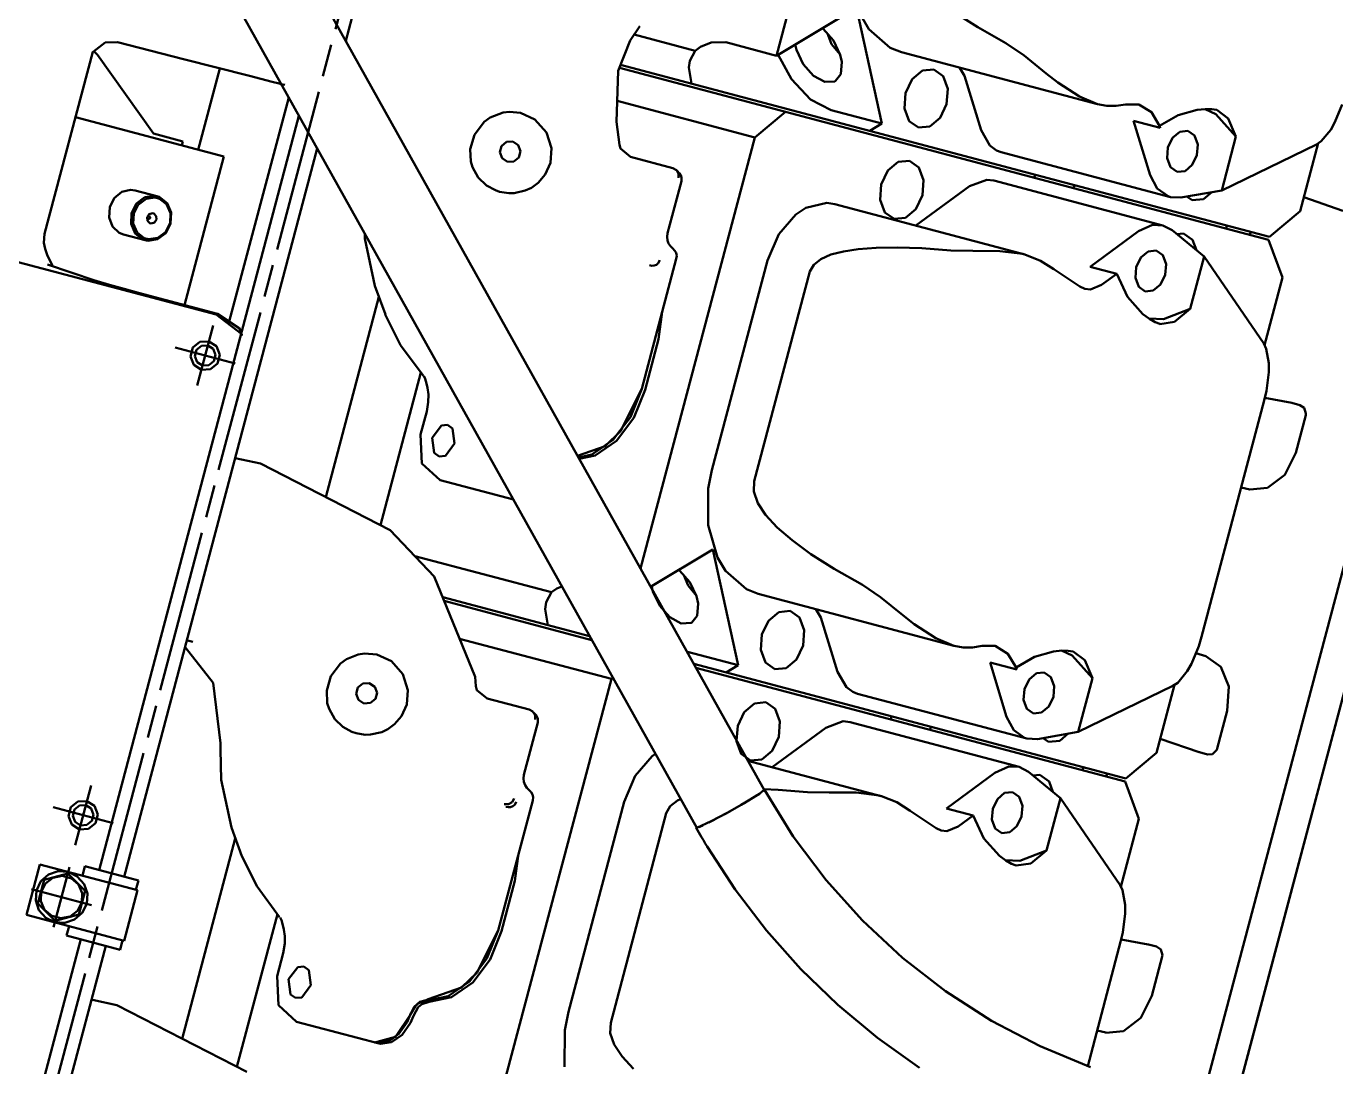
# Model space of a CAD drawing. Header units: centimetres. Extents: x 139057 to 200038, y 34824 to 80516.
# Drawn here: x 170325.13 to 170365.34, y 61368.5 to 61400.44 of the extents above; entities that cross this region are included whole.
import ezdxf

# ---------------------------------------------------------------- set-up
doc = ezdxf.new("R2010")
doc.units = ezdxf.units.CM
doc.header["$LTSCALE"] = 100
doc.layers.get('0').update_dxf_attribs({"lineweight": 0})
doc.layers.add('440_ALTRI_ELEMENTI_001-AM_0', color=31, linetype='Continuous', lineweight=50)

# ---------------------------------------------------------------- blocks, each defined once
blk = doc.blocks.new('A$C12667F03')
for p, q in [((-178.561, -892.661), (-291.341, -1317.962)), ((-214.226, -1023.257), (-262.861, -1206.663)), ((-256.685, -1051.701), (-261.467, -1069.733)), ((-222.302, -1053.71), (-254.147, -1173.799)), ((-221.335, -1053.966), (-261.682, -1206.119)), ((-244.498, -1056.071), (-248.241, -1070.188)), ((-260.503, -1064.536), (-261.784, -1069.369)), ((-262.708, -1067.513), (-248.625, -1092.723)), ((-264.781, -1068.676), (-250.692, -1093.896)), ((-245.791, -1068.72), (-248.241, -1070.188)), ((-245.791, -1068.72), (-245.013, -1072.274)), ((-245.406, -1069.373), (-245.649, -1068.968)), ((-242.067, -1069.313), (-242.78, -1068.861)), ((-252.737, -1069.725), (-252.444, -1069.282)), ((-252.615, -1069.54), (-250.746, -1070.036)), ((-252.444, -1069.282), (-252.444, -1069.282)), ((-246.839, -1069.348), (-246.81, -1069.364)), ((-246.81, -1069.364), (-246.495, -1069.719)), ((-246.551, -1069.83), (-246.68, -1069.511)), ((-244.758, -1069.944), (-245.406, -1069.373)), ((-241.199, -1069.803), (-242.067, -1069.313)), ((-269.227, -1070.066), (-268.857, -1069.78)), ((-268.857, -1069.78), (-268.48, -1069.769)), ((-268.48, -1069.769), (-268.48, -1069.769)), ((-268.48, -1069.769), (-266.454, -1070.293)), ((-261.912, -1069.852), (-262.169, -1070.819)), ((-253.107, -1070.657), (-252.737, -1069.725)), ((-250.577, -1069.92), (-250.746, -1070.036)), ((-250.577, -1069.92), (-250.25, -1069.779)), ((-250.25, -1069.779), (-249.799, -1069.775)), ((-249.799, -1069.775), (-248.241, -1070.188)), ((-247.63, -1070.009), (-247.666, -1069.843)), ((-246.295, -1070.143), (-246.551, -1069.83)), ((-246.495, -1069.719), (-246.287, -1070.158)), ((-244.402, -1070.083), (-244.758, -1069.944)), ((-240.641, -1070.183), (-241.199, -1069.803)), ((-269.238, -1070.074), (-270.718, -1075.654)), ((-269.244, -1070.098), (-269.227, -1070.066)), ((-269.204, -1070.049), (-269.09, -1070.158)), ((-269.09, -1070.158), (-267.367, -1072.581)), ((-266.454, -1070.293), (-264.427, -1070.809)), ((-250.933, -1070.549), (-250.91, -1070.343)), ((-250.91, -1070.343), (-250.746, -1070.036)), ((-247.785, -1070.908), (-248.188, -1070.159)), ((-247.422, -1070.448), (-247.63, -1070.009)), ((-246.287, -1070.158), (-246.239, -1070.378)), ((-244.402, -1070.083), (-238.388, -1071.678)), ((-239.961, -1070.736), (-240.641, -1070.183)), ((-265.339, -1070.578), (-266.002, -1073.077)), ((-253.152, -1072.216), (-253.107, -1070.657)), ((-253.068, -1070.558), (-233.135, -1075.844)), ((-253.031, -1070.465), (-233.109, -1075.747)), ((-250.858, -1071.041), (-250.933, -1070.549)), ((-247.108, -1070.804), (-247.422, -1070.448)), ((-246.269, -1070.754), (-246.432, -1070.963)), ((-246.239, -1070.378), (-246.269, -1070.754)), ((-244.081, -1070.911), (-243.763, -1070.645)), ((-243.763, -1070.645), (-243.415, -1070.609)), ((-243.415, -1070.609), (-243.131, -1070.813)), ((-242.625, -1070.555), (-242.474, -1070.808)), ((-239.604, -1071.013), (-239.961, -1070.736)), ((-264.427, -1070.809), (-264.081, -1070.897)), ((-264.081, -1070.897), (-263.724, -1070.989)), ((-263.724, -1070.989), (-263.51, -1071.044)), ((-263.51, -1071.044), (-263.448, -1071.06)), ((-263.342, -1071.087), (-263.448, -1071.06)), ((-247.201, -1071.528), (-247.785, -1070.908)), ((-246.76, -1070.995), (-247.108, -1070.804)), ((-246.457, -1070.977), (-246.76, -1070.995)), ((-246.432, -1070.963), (-246.457, -1070.977)), ((-244.284, -1071.336), (-244.081, -1070.911)), ((-243.131, -1070.813), (-242.986, -1071.201)), ((-242.474, -1070.808), (-241.964, -1072.476)), ((-238.946, -1071.445), (-239.604, -1071.013)), ((-263.22, -1071.468), (-265.045, -1078.349)), ((-262.297, -1071.302), (-263.579, -1076.135)), ((-246.57, -1071.861), (-247.201, -1071.528)), ((-244.318, -1071.805), (-244.284, -1071.336)), ((-242.986, -1071.201), (-243.02, -1071.671)), ((-238.388, -1071.678), (-238.946, -1071.445)), ((-256.637, -1071.933), (-257.04, -1072.09)), ((-256.44, -1071.91), (-256.637, -1071.933)), ((-256.104, -1071.943), (-256.44, -1071.91)), ((-255.661, -1072.147), (-256.104, -1071.943)), ((-253.133, -1071.575), (-248.906, -1072.696)), ((-247.967, -1071.911), (-248.906, -1072.696)), ((-246.57, -1071.861), (-245.013, -1072.274)), ((-244.174, -1072.194), (-244.318, -1071.805)), ((-243.02, -1071.671), (-243.223, -1072.095)), ((-238.388, -1071.678), (-238.385, -1071.679)), ((-238.105, -1071.727), (-238.385, -1071.679)), ((-237.817, -1071.729), (-238.105, -1071.727)), ((-237.524, -1071.682), (-237.817, -1071.729)), ((-237.12, -1071.683), (-237.524, -1071.682)), ((-237.12, -1071.683), (-236.728, -1071.922)), ((-236.728, -1071.922), (-236.48, -1072.342)), ((-235.913, -1072.014), (-235.33, -1071.849)), ((-235.33, -1071.849), (-235.079, -1071.826)), ((-235.081, -1071.826), (-234.76, -1071.98)), ((-235.079, -1071.826), (-234.879, -1071.828)), ((-234.879, -1071.828), (-234.732, -1071.851)), ((-234.732, -1071.851), (-234.729, -1071.852)), ((-234.729, -1071.852), (-234.373, -1072.12)), ((-230.873, -1071.691), (-231.097, -1072.228)), ((-269.769, -1072.078), (-265.212, -1073.287)), ((-262.905, -1072.034), (-269.044, -1095.186)), ((-257.217, -1072.221), (-257.52, -1072.613)), ((-257.04, -1072.09), (-257.217, -1072.221)), ((-255.309, -1072.542), (-255.661, -1072.147)), ((-253.152, -1072.216), (-253.152, -1072.217)), ((-253.152, -1072.217), (-253.067, -1072.921)), ((-245.013, -1072.274), (-245.38, -1072.493)), ((-243.889, -1072.397), (-244.174, -1072.194)), ((-243.541, -1072.361), (-243.889, -1072.397)), ((-243.223, -1072.095), (-243.541, -1072.361)), ((-237.28, -1072.186), (-236.46, -1072.403)), ((-237.28, -1072.186), (-236.769, -1073.853)), ((-236.48, -1072.342), (-235.913, -1072.014)), ((-236.479, -1072.34), (-236.46, -1072.403)), ((-234.76, -1071.98), (-234.138, -1072.672)), ((-234.373, -1072.12), (-234.138, -1072.672)), ((-231.097, -1072.228), (-231.229, -1072.461)), ((-267.367, -1072.581), (-266.472, -1072.818)), ((-257.52, -1072.613), (-257.647, -1073.054)), ((-255.152, -1073.028), (-255.309, -1072.542)), ((-248.906, -1072.696), (-252.417, -1085.935)), ((-241.69, -1072.949), (-241.964, -1072.476)), ((-236.224, -1073.008), (-236.081, -1072.709)), ((-236.081, -1072.709), (-235.857, -1072.522)), ((-235.857, -1072.522), (-235.613, -1072.497)), ((-235.613, -1072.497), (-235.413, -1072.64)), ((-235.413, -1072.64), (-235.311, -1072.913)), ((-234.138, -1072.672), (-234.576, -1074.323)), ((-231.229, -1072.461), (-231.518, -1072.811)), ((-262.343, -1073.038), (-268.271, -1095.391)), ((-266.472, -1072.818), (-266.506, -1072.943)), ((-257.647, -1073.054), (-257.626, -1073.438)), ((-256.689, -1072.961), (-256.74, -1073.153)), ((-256.74, -1073.153), (-256.669, -1073.337)), ((-256.536, -1072.836), (-256.689, -1072.961)), ((-256.338, -1072.826), (-256.536, -1072.836)), ((-256.172, -1072.933), (-256.338, -1072.826)), ((-256.101, -1073.117), (-256.172, -1072.933)), ((-256.151, -1073.309), (-256.101, -1073.117)), ((-255.186, -1073.476), (-255.152, -1073.028)), ((-253.067, -1072.921), (-253.067, -1072.922)), ((-253.031, -1073.041), (-253.067, -1072.922)), ((-252.722, -1073.293), (-253.031, -1073.041)), ((-241.491, -1073.094), (-241.69, -1072.949)), ((-241.345, -1073.15), (-241.491, -1073.094)), ((-241.346, -1073.149), (-236.151, -1074.527)), ((-236.247, -1073.337), (-236.224, -1073.008)), ((-235.311, -1072.913), (-235.335, -1073.243)), ((-231.664, -1072.91), (-234.576, -1074.323)), ((-231.617, -1072.878), (-232.17, -1074.962)), ((-231.518, -1072.811), (-231.664, -1072.91)), ((-265.212, -1073.287), (-266.42, -1077.843)), ((-257.626, -1073.438), (-257.574, -1073.613)), ((-256.669, -1073.337), (-256.502, -1073.444)), ((-256.502, -1073.444), (-256.305, -1073.433)), ((-256.305, -1073.433), (-256.151, -1073.309)), ((-255.344, -1073.836), (-255.186, -1073.476)), ((-252.722, -1073.293), (-251.426, -1073.636)), ((-244.824, -1073.714), (-244.506, -1073.448)), ((-244.506, -1073.448), (-244.158, -1073.412)), ((-244.158, -1073.412), (-243.874, -1073.616)), ((-236.146, -1073.611), (-236.247, -1073.337)), ((-235.478, -1073.541), (-235.701, -1073.728)), ((-235.335, -1073.243), (-235.478, -1073.541)), ((-257.574, -1073.613), (-257.399, -1073.926)), ((-257.399, -1073.926), (-257.146, -1074.169)), ((-255.557, -1074.087), (-255.344, -1073.836)), ((-251.426, -1073.636), (-251.316, -1073.699)), ((-251.316, -1073.699), (-251.303, -1073.713)), ((-251.303, -1073.713), (-251.219, -1073.807)), ((-251.303, -1073.713), (-251.249, -1073.811)), ((-251.27, -1073.772), (-251.219, -1073.807)), ((-251.249, -1073.811), (-251.248, -1073.942)), ((-251.219, -1073.807), (-251.165, -1073.907)), ((-251.165, -1073.907), (-251.165, -1074.036)), ((-245.028, -1074.139), (-244.824, -1073.714)), ((-243.874, -1073.616), (-243.729, -1074.004)), ((-240.303, -1073.84), (-240.329, -1073.936)), ((-236.553, -1074.263), (-236.769, -1073.853)), ((-235.946, -1073.754), (-236.146, -1073.611)), ((-235.701, -1073.728), (-235.946, -1073.754)), ((-268.348, -1074.371), (-268.578, -1074.563)), ((-268.073, -1074.305), (-268.348, -1074.371)), ((-267.935, -1074.323), (-268.073, -1074.305)), ((-267.935, -1074.323), (-267.265, -1074.501)), ((-257.146, -1074.169), (-256.874, -1074.319)), ((-256.874, -1074.319), (-256.746, -1074.362)), ((-256.466, -1074.406), (-256.746, -1074.362)), ((-256.302, -1074.404), (-255.957, -1074.328)), ((-255.957, -1074.328), (-255.77, -1074.241)), ((-255.77, -1074.241), (-255.557, -1074.087)), ((-251.165, -1074.036), (-251.59, -1075.638)), ((-245.062, -1074.608), (-245.028, -1074.139)), ((-242.323, -1074.195), (-243.965, -1075.403)), ((-243.729, -1074.004), (-243.763, -1074.474)), ((-242.323, -1074.195), (-241.784, -1073.995)), ((-241.784, -1073.995), (-241.576, -1074.019)), ((-241.576, -1074.019), (-236.382, -1075.397)), ((-239.097, -1074.16), (-239.122, -1074.256)), ((-236.223, -1074.504), (-236.553, -1074.263)), ((-234.576, -1074.323), (-235.826, -1074.539)), ((-234.877, -1074.375), (-235.134, -1074.591)), ((-268.578, -1074.563), (-268.715, -1074.841)), ((-267.893, -1074.722), (-268.045, -1075.018)), ((-267.839, -1074.761), (-267.98, -1075.036)), ((-267.638, -1074.53), (-267.893, -1074.722)), ((-267.602, -1074.582), (-267.839, -1074.761)), ((-267.339, -1074.486), (-267.638, -1074.53)), ((-267.324, -1074.542), (-267.602, -1074.582)), ((-267.265, -1074.501), (-267.339, -1074.486)), ((-267.19, -1074.577), (-267.324, -1074.542)), ((-267.195, -1074.525), (-267.265, -1074.501)), ((-266.956, -1074.711), (-267.195, -1074.525)), ((-266.969, -1074.75), (-267.19, -1074.577)), ((-266.852, -1075.022), (-266.969, -1074.75)), ((-266.83, -1075.004), (-266.956, -1074.711)), ((-256.466, -1074.406), (-256.302, -1074.404)), ((-247.343, -1074.861), (-246.701, -1074.708)), ((-246.701, -1074.708), (-246.45, -1074.744)), ((-246.45, -1074.744), (-240.617, -1076.291)), ((-244.917, -1074.997), (-245.062, -1074.608)), ((-243.763, -1074.474), (-243.966, -1074.899)), ((-236.151, -1074.527), (-236.223, -1074.504)), ((-235.826, -1074.539), (-236.151, -1074.527)), ((-235.647, -1074.508), (-235.482, -1074.627)), ((-235.134, -1074.591), (-235.482, -1074.627)), ((-232.055, -1074.529), (-230.858, -1074.946)), ((-277.005, -1075.074), (-265.453, -1078.137)), ((-268.715, -1074.841), (-268.733, -1075.15)), ((-268.733, -1075.15), (-268.629, -1075.43)), ((-268.06, -1075.351), (-268.045, -1075.018)), ((-267.993, -1075.344), (-267.98, -1075.036)), ((-267.503, -1075.054), (-267.562, -1075.146)), ((-267.556, -1075.256), (-267.562, -1075.146)), ((-267.553, -1075.17), (-267.552, -1075.149)), ((-267.533, -1075.202), (-267.553, -1075.17)), ((-267.543, -1075.13), (-267.552, -1075.149)), ((-267.509, -1075.113), (-267.543, -1075.13)), ((-267.491, -1075.118), (-267.509, -1075.113)), ((-267.406, -1075.022), (-267.503, -1075.054)), ((-267.47, -1075.149), (-267.491, -1075.118)), ((-267.472, -1075.17), (-267.481, -1075.189)), ((-267.472, -1075.17), (-267.47, -1075.149)), ((-267.357, -1075.035), (-267.406, -1075.022)), ((-267.289, -1075.111), (-267.357, -1075.035)), ((-267.283, -1075.22), (-267.289, -1075.111)), ((-266.865, -1075.331), (-266.852, -1075.022)), ((-266.83, -1075.004), (-266.845, -1075.336)), ((-248.177, -1075.671), (-247.65, -1075.062)), ((-247.65, -1075.062), (-247.343, -1074.861)), ((-244.633, -1075.2), (-244.917, -1074.997)), ((-244.285, -1075.164), (-244.633, -1075.2)), ((-243.966, -1074.899), (-244.285, -1075.164)), ((-232.17, -1074.962), (-233.109, -1075.747)), ((-268.629, -1075.43), (-268.423, -1075.624)), ((-267.934, -1075.644), (-268.06, -1075.351)), ((-267.876, -1075.617), (-267.993, -1075.344)), ((-267.488, -1075.332), (-267.556, -1075.256)), ((-267.515, -1075.207), (-267.533, -1075.202)), ((-267.481, -1075.189), (-267.515, -1075.207)), ((-267.439, -1075.344), (-267.488, -1075.332)), ((-267.343, -1075.313), (-267.439, -1075.344)), ((-267.283, -1075.22), (-267.343, -1075.313)), ((-266.865, -1075.331), (-267.006, -1075.606)), ((-266.845, -1075.336), (-266.997, -1075.633)), ((-237.129, -1075.573), (-238.615, -1076.667)), ((-237.129, -1075.573), (-236.699, -1075.383)), ((-236.699, -1075.383), (-236.382, -1075.397)), ((-236.382, -1075.397), (-236.094, -1075.547)), ((-236.094, -1075.547), (-235.114, -1076.355)), ((-234.413, -1075.402), (-234.439, -1075.498)), ((-270.74, -1075.936), (-270.718, -1075.654)), ((-270.702, -1076.113), (-270.74, -1075.936)), ((-268.423, -1075.624), (-268.294, -1075.676)), ((-268.294, -1075.676), (-267.624, -1075.854)), ((-267.695, -1075.83), (-267.934, -1075.644)), ((-267.655, -1075.789), (-267.876, -1075.617)), ((-267.624, -1075.854), (-267.695, -1075.83)), ((-267.521, -1075.825), (-267.655, -1075.789)), ((-267.551, -1075.868), (-267.624, -1075.854)), ((-267.252, -1075.825), (-267.551, -1075.868)), ((-267.243, -1075.784), (-267.521, -1075.825)), ((-266.997, -1075.633), (-267.252, -1075.825)), ((-267.006, -1075.606), (-267.243, -1075.784)), ((-260.885, -1075.648), (-260.882, -1075.797)), ((-260.882, -1075.797), (-260.574, -1077.252)), ((-251.604, -1075.75), (-251.59, -1075.638)), ((-251.591, -1075.857), (-251.604, -1075.75)), ((-251.555, -1075.953), (-251.591, -1075.857)), ((-251.503, -1076.034), (-251.555, -1075.953)), ((-248.518, -1076.472), (-248.177, -1075.671)), ((-235.751, -1075.642), (-235.954, -1075.662)), ((-235.751, -1075.642), (-235.467, -1075.845)), ((-235.467, -1075.845), (-235.35, -1076.16)), ((-233.684, -1075.595), (-233.71, -1075.692)), ((-233.135, -1075.844), (-232.708, -1076.992)), ((-270.634, -1076.299), (-270.702, -1076.113)), ((-270.702, -1076.113), (-270.702, -1076.113)), ((-270.484, -1076.623), (-270.634, -1076.299)), ((-251.442, -1076.095), (-251.503, -1076.034)), ((-251.364, -1076.175), (-251.442, -1076.095)), ((-251.364, -1076.175), (-251.325, -1076.242)), ((-251.325, -1076.242), (-251.309, -1076.327)), ((-251.309, -1076.327), (-251.321, -1076.422)), ((-246.878, -1076.43), (-246.572, -1076.295)), ((-246.572, -1076.295), (-246.191, -1076.195)), ((-246.191, -1076.195), (-245.732, -1076.124)), ((-245.732, -1076.124), (-245.186, -1076.082)), ((-245.186, -1076.082), (-244.542, -1076.072)), ((-244.542, -1076.072), (-243.783, -1076.097)), ((-243.783, -1076.097), (-242.887, -1076.166)), ((-242.887, -1076.166), (-242.218, -1076.183)), ((-242.218, -1076.183), (-241.388, -1076.185)), ((-241.388, -1076.185), (-240.682, -1076.275)), ((-240.682, -1076.275), (-240.615, -1076.292)), ((-240.615, -1076.292), (-240.143, -1076.482)), ((-237.198, -1076.681), (-237.055, -1076.382)), ((-237.055, -1076.382), (-236.831, -1076.195)), ((-236.831, -1076.195), (-236.587, -1076.17)), ((-236.587, -1076.17), (-236.387, -1076.313)), ((-236.387, -1076.313), (-236.285, -1076.586)), ((-235.114, -1076.355), (-235.541, -1077.963)), ((-235.114, -1076.355), (-233.286, -1079.024)), ((-270.625, -1076.599), (-269.171, -1077.09)), ((-270.465, -1076.653), (-270.484, -1076.623)), ((-263.707, -1076.618), (-263.963, -1077.585)), ((-251.321, -1076.422), (-252.38, -1080.414)), ((-252.069, -1076.636), (-252.147, -1076.621)), ((-251.998, -1076.63), (-252.069, -1076.636)), ((-251.933, -1076.606), (-251.998, -1076.63)), ((-251.874, -1076.558), (-251.933, -1076.606)), ((-251.827, -1076.468), (-251.874, -1076.558)), ((-248.518, -1076.472), (-250.225, -1082.91)), ((-247.219, -1076.816), (-247.102, -1076.605)), ((-247.102, -1076.605), (-246.878, -1076.43)), ((-240.143, -1076.482), (-239.727, -1076.742)), ((-239.727, -1076.742), (-238.932, -1077.278)), ((-238.615, -1076.667), (-237.795, -1076.885)), ((-237.221, -1077.01), (-237.198, -1076.681)), ((-236.285, -1076.586), (-236.309, -1076.916)), ((-268.727, -1077.219), (-269.206, -1077.082)), ((-247.219, -1076.816), (-248.926, -1083.254)), ((-237.795, -1076.885), (-238.261, -1077.227)), ((-237.465, -1077.591), (-237.795, -1076.885)), ((-237.12, -1077.284), (-237.221, -1077.01)), ((-236.309, -1076.916), (-236.452, -1077.215)), ((-232.708, -1076.992), (-233.26, -1079.075)), ((-268.271, -1077.348), (-268.727, -1077.219)), ((-267.836, -1077.466), (-268.271, -1077.348)), ((-267.835, -1077.466), (-265.411, -1078.112)), ((-260.451, -1077.59), (-262.082, -1083.739)), ((-260.574, -1077.252), (-260.253, -1078.137)), ((-238.932, -1077.278), (-238.776, -1077.348)), ((-238.606, -1077.363), (-238.776, -1077.348)), ((-238.261, -1077.227), (-238.606, -1077.363)), ((-236.993, -1078.121), (-237.465, -1077.591)), ((-236.92, -1077.427), (-237.12, -1077.284)), ((-236.675, -1077.401), (-236.92, -1077.427)), ((-236.452, -1077.215), (-236.675, -1077.401)), ((-235.541, -1077.963), (-236.366, -1078.281)), ((-235.541, -1077.963), (-236.024, -1078.357)), ((-265.453, -1078.137), (-264.663, -1078.74)), ((-265.412, -1078.112), (-264.738, -1078.548)), ((-264.091, -1078.068), (-265.373, -1082.901)), ((-260.255, -1078.133), (-259.784, -1079.071)), ((-260.255, -1078.133), (-260.253, -1078.137)), ((-251.753, -1078.051), (-251.867, -1078.894)), ((-236.789, -1078.27), (-236.993, -1078.121)), ((-236.366, -1078.281), (-236.807, -1078.257)), ((-236.615, -1078.37), (-236.789, -1078.27)), ((-236.475, -1078.424), (-236.615, -1078.37)), ((-236.024, -1078.357), (-236.472, -1078.425)), ((-265.544, -1078.475), (-266.031, -1080.311)), ((-264.738, -1078.548), (-264.665, -1078.673)), ((-264.663, -1078.74), (-264.657, -1078.782)), ((-236.472, -1078.425), (-236.475, -1078.424)), ((-266.706, -1079.15), (-264.869, -1079.637)), ((-266.166, -1079.149), (-266.237, -1079.418)), ((-265.95, -1078.973), (-266.166, -1079.149)), ((-265.903, -1079.095), (-266.056, -1079.219)), ((-265.672, -1078.958), (-265.95, -1078.973)), ((-265.705, -1079.084), (-265.903, -1079.095)), ((-265.539, -1079.191), (-265.705, -1079.084)), ((-265.438, -1079.109), (-265.672, -1078.958)), ((-265.468, -1079.375), (-265.539, -1079.191)), ((-265.338, -1079.368), (-265.438, -1079.109)), ((-259.784, -1079.071), (-259.09, -1080.006)), ((-251.867, -1078.894), (-252.277, -1080.441)), ((-233.286, -1079.024), (-233.207, -1079.183)), ((-233.207, -1079.183), (-233.13, -1079.63)), ((-266.237, -1079.418), (-266.136, -1079.677)), ((-266.056, -1079.219), (-266.107, -1079.411)), ((-266.107, -1079.411), (-266.036, -1079.595)), ((-266.036, -1079.595), (-265.869, -1079.702)), ((-265.672, -1079.692), (-265.518, -1079.567)), ((-265.518, -1079.567), (-265.468, -1079.375)), ((-265.409, -1079.637), (-265.338, -1079.368)), ((-266.136, -1079.677), (-265.903, -1079.828)), ((-265.903, -1079.828), (-265.625, -1079.813)), ((-265.869, -1079.702), (-265.672, -1079.692)), ((-265.625, -1079.813), (-265.409, -1079.637)), ((-259.16, -1079.913), (-260.403, -1084.601)), ((-259.091, -1080.005), (-259.09, -1080.007)), ((-233.131, -1079.898), (-233.203, -1080.475)), ((-233.13, -1079.63), (-233.131, -1079.898)), ((-259.079, -1080.017), (-259.077, -1080.019)), ((-259.077, -1080.019), (-259.035, -1080.105)), ((-259.035, -1080.105), (-258.99, -1080.255)), ((-258.99, -1080.255), (-258.963, -1080.382)), ((-258.963, -1080.382), (-258.931, -1080.593)), ((-252.373, -1080.387), (-253.025, -1081.702)), ((-258.931, -1080.593), (-258.934, -1080.821)), ((-252.731, -1081.282), (-252.38, -1080.414)), ((-252.628, -1081.31), (-252.277, -1080.441)), ((-233.271, -1080.77), (-235.195, -1088.027)), ((-233.203, -1080.475), (-233.271, -1080.77)), ((-232.423, -1080.846), (-233.256, -1080.691)), ((-258.984, -1081.115), (-259.171, -1081.82)), ((-258.934, -1080.821), (-258.984, -1081.115)), ((-232.417, -1080.847), (-232.423, -1080.846)), ((-232.417, -1080.847), (-232.172, -1080.912)), ((-232.172, -1080.912), (-232.04, -1080.998)), ((-232.04, -1080.998), (-231.987, -1081.176)), ((-231.987, -1081.176), (-231.995, -1081.218)), ((-258.531, -1081.542), (-258.813, -1081.915)), ((-258.343, -1081.522), (-258.531, -1081.542)), ((-258.189, -1081.632), (-258.343, -1081.522)), ((-253.161, -1082.012), (-252.628, -1081.31)), ((-252.978, -1081.608), (-253.121, -1081.796)), ((-252.978, -1081.608), (-252.731, -1081.282)), ((-231.995, -1081.218), (-232.302, -1082.376)), ((-259.171, -1081.82), (-259.129, -1082.707)), ((-258.813, -1081.915), (-258.753, -1082.379)), ((-258.129, -1082.096), (-258.189, -1081.632)), ((-253.813, -1082.462), (-253.161, -1082.012)), ((-253.025, -1081.702), (-253.507, -1082.172)), ((-253.439, -1082.105), (-253.264, -1081.985)), ((-253.264, -1081.985), (-253.121, -1081.796)), ((-258.753, -1082.379), (-258.599, -1082.489)), ((-258.411, -1082.47), (-258.129, -1082.096)), ((-253.507, -1082.172), (-254.354, -1082.468)), ((-253.563, -1082.191), (-253.915, -1082.435)), ((-253.439, -1082.105), (-253.563, -1082.191)), ((-232.637, -1083.052), (-232.302, -1082.376)), ((-264.089, -1082.71), (-264.863, -1082.54)), ((-260.101, -1084.755), (-264.089, -1082.71)), ((-259.129, -1082.707), (-258.573, -1083.22)), ((-258.599, -1082.489), (-258.411, -1082.47)), ((-253.915, -1082.435), (-254.324, -1082.521)), ((-254.3, -1082.564), (-253.813, -1082.462)), ((-258.574, -1083.22), (-256.323, -1083.817)), ((-250.339, -1083.479), (-250.225, -1082.91)), ((-233.167, -1083.458), (-232.637, -1083.052)), ((-265.501, -1083.384), (-265.757, -1084.351)), ((-250.344, -1084.603), (-250.339, -1083.479)), ((-248.94, -1083.568), (-248.926, -1083.254)), ((-248.82, -1083.92), (-248.94, -1083.568)), ((-233.708, -1083.506), (-233.98, -1083.444)), ((-233.707, -1083.506), (-233.167, -1083.458)), ((-248.578, -1084.287), (-248.82, -1083.92)), ((-248.228, -1084.667), (-248.578, -1084.287)), ((-265.885, -1084.834), (-267.167, -1089.667)), ((-258.75, -1086.177), (-260.101, -1084.755)), ((-250.058, -1085.593), (-250.344, -1084.603)), ((-247.767, -1085.064), (-248.228, -1084.667)), ((-247.189, -1085.486), (-247.767, -1085.064)), ((-259.346, -1085.55), (-255.155, -1086.661)), ((-250.199, -1085.345), (-252.108, -1086.488)), ((-250.199, -1085.345), (-249.422, -1088.899)), ((-249.815, -1085.998), (-250.058, -1085.593)), ((-246.476, -1085.939), (-247.189, -1085.486)), ((-251.248, -1085.973), (-251.218, -1085.989)), ((-251.218, -1085.989), (-250.904, -1086.345)), ((-249.167, -1086.569), (-249.815, -1085.998)), ((-245.608, -1086.428), (-246.476, -1085.939)), ((-257.5, -1089.251), (-258.75, -1086.177)), ((-250.96, -1086.456), (-251.089, -1086.136)), ((-250.904, -1086.345), (-250.696, -1086.784)), ((-245.049, -1086.808), (-245.608, -1086.428)), ((-258.493, -1086.811), (-253.982, -1088.007)), ((-255.319, -1086.968), (-255.155, -1086.661)), ((-254.985, -1086.546), (-255.155, -1086.661)), ((-254.835, -1086.481), (-254.985, -1086.546)), ((-252.075, -1086.469), (-252.047, -1086.597)), ((-252.039, -1086.635), (-252.047, -1086.597)), ((-251.831, -1087.074), (-252.039, -1086.635)), ((-250.703, -1086.768), (-250.96, -1086.456)), ((-250.696, -1086.784), (-250.648, -1087.003)), ((-248.811, -1086.709), (-249.167, -1086.569)), ((-248.811, -1086.709), (-242.796, -1088.304)), ((-244.369, -1087.362), (-245.049, -1086.808)), ((-258.445, -1086.927), (-253.914, -1088.128)), ((-255.342, -1087.175), (-255.319, -1086.968)), ((-255.267, -1087.666), (-255.342, -1087.175)), ((-251.695, -1087.227), (-251.831, -1087.074)), ((-251.517, -1087.429), (-251.695, -1087.227)), ((-250.648, -1087.003), (-250.678, -1087.379)), ((-248.172, -1087.271), (-247.824, -1087.234)), ((-247.824, -1087.234), (-247.539, -1087.438)), ((-247.033, -1087.18), (-246.883, -1087.434)), ((-251.168, -1087.62), (-251.517, -1087.429)), ((-250.866, -1087.602), (-251.168, -1087.62)), ((-250.841, -1087.588), (-250.866, -1087.602)), ((-250.678, -1087.379), (-250.841, -1087.588)), ((-248.693, -1087.961), (-248.49, -1087.536)), ((-248.49, -1087.536), (-248.172, -1087.271)), ((-247.539, -1087.438), (-247.395, -1087.827)), ((-246.883, -1087.434), (-246.372, -1089.101)), ((-244.013, -1087.639), (-244.369, -1087.362)), ((-243.354, -1088.071), (-244.013, -1087.639)), ((-248.727, -1088.43), (-248.693, -1087.961)), ((-247.395, -1087.827), (-247.429, -1088.296)), ((-235.195, -1088.027), (-235.282, -1088.316)), ((-266.402, -1088.341), (-265.544, -1089.436)), ((-266.348, -1088.139), (-266.328, -1088.141)), ((-266.328, -1088.141), (-266.163, -1088.185)), ((-266.163, -1088.185), (-266.161, -1088.186)), ((-257.974, -1088.086), (-253.315, -1089.322)), ((-248.582, -1088.819), (-248.727, -1088.43)), ((-247.429, -1088.296), (-247.632, -1088.721)), ((-242.796, -1088.304), (-243.354, -1088.071)), ((-242.796, -1088.304), (-242.793, -1088.305)), ((-242.514, -1088.353), (-242.793, -1088.305)), ((-242.226, -1088.354), (-242.514, -1088.353)), ((-241.933, -1088.307), (-242.226, -1088.354)), ((-241.529, -1088.309), (-241.933, -1088.307)), ((-241.529, -1088.309), (-241.137, -1088.548)), ((-239.739, -1088.475), (-239.488, -1088.451)), ((-239.49, -1088.451), (-239.169, -1088.606)), ((-239.488, -1088.451), (-239.288, -1088.454)), ((-235.282, -1088.316), (-235.506, -1088.853)), ((-261.626, -1088.846), (-261.929, -1089.239)), ((-261.448, -1088.715), (-261.626, -1088.846)), ((-261.084, -1088.566), (-261.448, -1088.715)), ((-260.895, -1088.538), (-261.084, -1088.566)), ((-260.513, -1088.569), (-260.895, -1088.538)), ((-260.064, -1088.777), (-260.513, -1088.569)), ((-259.712, -1089.177), (-260.064, -1088.777)), ((-250.998, -1088.476), (-250.979, -1088.486)), ((-250.979, -1088.486), (-249.422, -1088.899)), ((-250.786, -1088.854), (-237.518, -1092.373)), ((-248.298, -1089.023), (-248.582, -1088.819)), ((-247.632, -1088.721), (-247.95, -1088.987)), ((-241.688, -1088.811), (-241.178, -1090.479)), ((-241.688, -1088.811), (-240.868, -1089.029)), ((-241.137, -1088.548), (-240.889, -1088.967)), ((-240.889, -1088.967), (-240.322, -1088.639)), ((-240.322, -1088.639), (-239.739, -1088.475)), ((-239.288, -1088.454), (-239.141, -1088.477)), ((-239.169, -1088.606), (-238.547, -1089.297)), ((-239.141, -1088.477), (-239.138, -1088.477)), ((-239.138, -1088.477), (-238.782, -1088.746)), ((-238.782, -1088.746), (-238.547, -1089.297)), ((-235.506, -1088.853), (-235.638, -1089.086)), ((-235.371, -1088.53), (-235.065, -1088.624)), ((-234.604, -1088.952), (-235.065, -1088.624)), ((-261.929, -1089.239), (-262.055, -1089.679)), ((-259.56, -1089.661), (-259.712, -1089.177)), ((-257.476, -1089.547), (-257.5, -1089.251)), ((-250.719, -1088.976), (-237.544, -1092.469)), ((-249.422, -1088.899), (-249.788, -1089.119)), ((-247.95, -1088.987), (-248.298, -1089.023)), ((-246.098, -1089.574), (-246.372, -1089.101)), ((-240.887, -1088.966), (-240.868, -1089.029)), ((-240.489, -1089.335), (-240.266, -1089.148)), ((-240.266, -1089.148), (-240.021, -1089.122)), ((-240.021, -1089.122), (-239.821, -1089.265)), ((-235.638, -1089.086), (-235.926, -1089.437)), ((-234.359, -1089.557), (-234.604, -1088.952)), ((-265.544, -1089.436), (-265.318, -1091.296)), ((-261.098, -1089.587), (-261.149, -1089.778)), ((-260.944, -1089.462), (-261.098, -1089.587)), ((-260.747, -1089.451), (-260.944, -1089.462)), ((-260.581, -1089.558), (-260.747, -1089.451)), ((-260.509, -1089.743), (-260.581, -1089.558)), ((-257.44, -1089.666), (-257.476, -1089.547)), ((-257.476, -1089.547), (-257.476, -1089.547)), ((-253.315, -1089.322), (-257.059, -1103.439)), ((-253.269, -1089.283), (-253.315, -1089.322)), ((-245.899, -1089.719), (-246.098, -1089.574)), ((-240.656, -1089.963), (-240.632, -1089.633)), ((-240.632, -1089.633), (-240.489, -1089.335)), ((-239.821, -1089.265), (-239.72, -1089.539)), ((-239.72, -1089.539), (-239.744, -1089.868)), ((-238.547, -1089.297), (-238.984, -1090.948)), ((-236.073, -1089.536), (-238.984, -1090.948)), ((-236.026, -1089.504), (-236.578, -1091.587)), ((-235.926, -1089.437), (-236.073, -1089.536)), ((-234.404, -1090.302), (-234.359, -1089.557)), ((-262.055, -1089.679), (-262.035, -1090.063)), ((-261.149, -1089.778), (-261.077, -1089.962)), ((-261.077, -1089.962), (-260.911, -1090.07)), ((-260.911, -1090.07), (-260.714, -1090.059)), ((-260.714, -1090.059), (-260.56, -1089.934)), ((-260.56, -1089.934), (-260.509, -1089.743)), ((-259.596, -1090.107), (-259.56, -1089.661)), ((-257.13, -1089.918), (-257.44, -1089.666)), ((-257.13, -1089.918), (-255.834, -1090.262)), ((-248.915, -1090.074), (-248.567, -1090.038)), ((-248.567, -1090.038), (-248.283, -1090.241)), ((-245.754, -1089.775), (-245.899, -1089.719)), ((-245.754, -1089.775), (-240.56, -1091.152)), ((-240.554, -1090.236), (-240.656, -1089.963)), ((-239.744, -1089.868), (-239.887, -1090.167)), ((-267.295, -1090.151), (-267.551, -1091.117)), ((-262.035, -1090.063), (-261.983, -1090.238)), ((-261.983, -1090.238), (-261.808, -1090.551)), ((-259.755, -1090.464), (-259.596, -1090.107)), ((-255.834, -1090.262), (-255.725, -1090.324)), ((-255.725, -1090.324), (-255.711, -1090.337)), ((-255.711, -1090.337), (-255.658, -1090.436)), ((-255.711, -1090.338), (-255.628, -1090.432)), ((-255.679, -1090.398), (-255.628, -1090.432)), ((-255.658, -1090.436), (-255.657, -1090.568)), ((-255.628, -1090.432), (-255.574, -1090.532)), ((-249.436, -1090.764), (-249.233, -1090.339)), ((-249.233, -1090.339), (-248.915, -1090.074)), ((-248.283, -1090.241), (-248.138, -1090.63)), ((-240.355, -1090.379), (-240.554, -1090.236)), ((-240.11, -1090.354), (-240.355, -1090.379)), ((-239.887, -1090.167), (-240.11, -1090.354)), ((-234.404, -1090.302), (-234.711, -1091.46)), ((-261.808, -1090.551), (-261.556, -1090.795)), ((-261.556, -1090.795), (-261.283, -1090.944)), ((-260.18, -1090.867), (-259.968, -1090.713)), ((-259.968, -1090.713), (-259.755, -1090.464)), ((-255.574, -1090.662), (-255.998, -1092.264)), ((-255.574, -1090.532), (-255.574, -1090.662)), ((-249.469, -1091.213), (-249.436, -1090.764)), ((-246.732, -1090.821), (-248.373, -1092.029)), ((-248.138, -1090.63), (-248.172, -1091.099)), ((-246.732, -1090.821), (-246.193, -1090.621)), ((-246.193, -1090.621), (-245.984, -1090.645)), ((-245.985, -1090.645), (-240.79, -1092.022)), ((-244.712, -1090.465), (-244.737, -1090.562)), ((-243.505, -1090.785), (-243.531, -1090.882)), ((-240.962, -1090.889), (-241.178, -1090.479)), ((-261.283, -1090.944), (-261.154, -1090.987)), ((-260.875, -1091.032), (-261.154, -1090.987)), ((-260.875, -1091.032), (-260.711, -1091.029)), ((-260.711, -1091.029), (-260.365, -1090.954)), ((-260.365, -1090.954), (-260.18, -1090.867)), ((-249.47, -1091.234), (-249.469, -1091.213)), ((-249.326, -1091.622), (-249.47, -1091.234)), ((-248.172, -1091.099), (-248.375, -1091.524)), ((-240.632, -1091.129), (-240.962, -1090.889)), ((-240.56, -1091.152), (-240.632, -1091.129)), ((-240.235, -1091.165), (-240.56, -1091.152)), ((-238.984, -1090.948), (-240.235, -1091.165)), ((-240.056, -1091.134), (-239.891, -1091.252)), ((-239.543, -1091.216), (-239.891, -1091.252)), ((-239.285, -1091), (-239.543, -1091.216)), ((-236.464, -1091.155), (-235.267, -1091.571)), ((-267.68, -1091.6), (-268.961, -1096.433)), ((-265.317, -1091.293), (-265.318, -1091.296)), ((-265.317, -1091.293), (-265.313, -1091.489)), ((-265.313, -1091.489), (-265.29, -1092.422)), ((-252.059, -1091.687), (-251.962, -1091.624)), ((-249.183, -1091.724), (-249.326, -1091.622)), ((-248.375, -1091.524), (-248.693, -1091.79)), ((-236.578, -1091.587), (-237.518, -1092.373)), ((-235.267, -1091.571), (-235.261, -1091.572)), ((-235.261, -1091.572), (-235.016, -1091.637)), ((-235.016, -1091.637), (-234.859, -1091.628)), ((-234.859, -1091.628), (-234.725, -1091.5)), ((-234.711, -1091.46), (-234.725, -1091.5)), ((-252.586, -1092.296), (-252.059, -1091.687)), ((-249.183, -1091.724), (-249.041, -1091.826)), ((-249.124, -1091.83), (-245.026, -1092.916)), ((-248.693, -1091.79), (-249.041, -1091.826)), ((-241.537, -1092.198), (-241.107, -1092.008)), ((-241.107, -1092.008), (-240.79, -1092.022)), ((-240.79, -1092.022), (-240.502, -1092.172)), ((-238.822, -1092.027), (-238.848, -1092.124)), ((-265.29, -1092.422), (-264.982, -1093.878)), ((-256.013, -1092.376), (-255.998, -1092.263)), ((-256, -1092.483), (-256.013, -1092.376)), ((-252.926, -1093.097), (-252.586, -1092.296)), ((-241.537, -1092.198), (-243.024, -1093.293)), ((-240.502, -1092.172), (-239.523, -1092.98)), ((-240.16, -1092.267), (-240.362, -1092.288)), ((-240.16, -1092.267), (-239.876, -1092.471)), ((-239.876, -1092.471), (-239.759, -1092.786)), ((-238.093, -1092.22), (-238.118, -1092.317)), ((-237.544, -1092.469), (-237.117, -1093.617)), ((-269.286, -1092.587), (-269.773, -1094.424)), ((-255.964, -1092.579), (-256, -1092.483)), ((-255.911, -1092.659), (-255.964, -1092.579)), ((-255.85, -1092.72), (-255.911, -1092.659)), ((-255.772, -1092.801), (-255.85, -1092.72)), ((-255.772, -1092.801), (-255.733, -1092.867)), ((-255.733, -1092.867), (-255.718, -1092.953)), ((-248.761, -1092.845), (-248.889, -1092.923)), ((-248.741, -1092.825), (-248.835, -1092.888)), ((-248.734, -1092.823), (-248.761, -1092.845)), ((-248.671, -1092.77), (-248.741, -1092.825)), ((-248.625, -1092.723), (-248.671, -1092.77)), ((-248.619, -1092.734), (-248.66, -1092.766)), ((-248.621, -1092.731), (-248.635, -1092.735)), ((-248.634, -1092.708), (-248.191, -1092.723)), ((-248.611, -1092.728), (-248.621, -1092.731)), ((-248.611, -1092.728), (-248.619, -1092.734)), ((-248.611, -1092.728), (-247.729, -1094.153)), ((-248.191, -1092.723), (-247.295, -1092.792)), ((-247.295, -1092.792), (-246.626, -1092.808)), ((-246.626, -1092.808), (-245.797, -1092.81)), ((-245.797, -1092.81), (-245.091, -1092.9)), ((-241.463, -1093.008), (-241.24, -1092.821)), ((-241.24, -1092.821), (-240.995, -1092.795)), ((-240.995, -1092.795), (-240.795, -1092.939)), ((-270.448, -1093.262), (-268.611, -1093.749)), ((-269.908, -1093.261), (-269.979, -1093.53)), ((-269.692, -1093.086), (-269.908, -1093.261)), ((-269.645, -1093.207), (-269.799, -1093.332)), ((-269.414, -1093.07), (-269.692, -1093.086)), ((-269.448, -1093.196), (-269.645, -1093.207)), ((-269.282, -1093.303), (-269.448, -1093.196)), ((-269.181, -1093.221), (-269.414, -1093.07)), ((-269.08, -1093.481), (-269.181, -1093.221)), ((-255.73, -1093.048), (-256.788, -1097.039)), ((-256.477, -1093.164), (-256.604, -1093.164)), ((-256.478, -1093.262), (-256.556, -1093.246)), ((-256.406, -1093.256), (-256.478, -1093.262)), ((-256.364, -1093.099), (-256.477, -1093.164)), ((-256.342, -1093.231), (-256.406, -1093.256)), ((-256.298, -1092.986), (-256.364, -1093.099)), ((-256.283, -1093.183), (-256.342, -1093.231)), ((-256.236, -1093.094), (-256.283, -1093.183)), ((-255.718, -1092.953), (-255.73, -1093.048)), ((-252.926, -1093.097), (-254.634, -1099.535)), ((-251.628, -1093.442), (-251.511, -1093.231)), ((-251.511, -1093.231), (-251.287, -1093.055)), ((-251.287, -1093.055), (-251.187, -1093.011)), ((-249.239, -1093.134), (-249.756, -1093.428)), ((-249.152, -1093.086), (-249.324, -1093.185)), ((-248.835, -1092.888), (-249.239, -1093.134)), ((-249.081, -1093.042), (-249.152, -1093.086)), ((-245.091, -1092.9), (-245.023, -1092.917)), ((-245.023, -1092.917), (-244.552, -1093.107)), ((-244.552, -1093.107), (-244.136, -1093.367)), ((-241.606, -1093.306), (-241.463, -1093.008)), ((-240.795, -1092.939), (-240.694, -1093.212)), ((-240.694, -1093.212), (-240.718, -1093.542)), ((-239.523, -1092.98), (-239.95, -1094.588)), ((-239.523, -1092.98), (-237.694, -1095.649)), ((-269.979, -1093.53), (-269.879, -1093.789)), ((-269.799, -1093.332), (-269.849, -1093.523)), ((-269.849, -1093.523), (-269.778, -1093.707)), ((-269.414, -1093.804), (-269.261, -1093.679)), ((-269.21, -1093.488), (-269.282, -1093.303)), ((-269.261, -1093.679), (-269.21, -1093.488)), ((-269.152, -1093.749), (-269.08, -1093.481)), ((-251.628, -1093.442), (-253.335, -1099.879)), ((-250.2, -1093.668), (-250.323, -1093.729)), ((-249.756, -1093.428), (-250.246, -1093.689)), ((-250.105, -1093.617), (-250.2, -1093.668)), ((-249.679, -1093.387), (-249.85, -1093.479)), ((-249.584, -1093.333), (-249.679, -1093.387)), ((-244.136, -1093.367), (-243.34, -1093.903)), ((-243.024, -1093.293), (-242.204, -1093.51)), ((-242.204, -1093.51), (-242.67, -1093.853)), ((-241.874, -1094.216), (-242.204, -1093.51)), ((-241.63, -1093.636), (-241.606, -1093.306)), ((-241.528, -1093.909), (-241.63, -1093.636)), ((-240.718, -1093.542), (-240.861, -1093.84)), ((-237.117, -1093.617), (-237.669, -1095.701)), ((-269.879, -1093.789), (-269.645, -1093.94)), ((-269.778, -1093.707), (-269.612, -1093.815)), ((-269.645, -1093.94), (-269.367, -1093.925)), ((-269.612, -1093.815), (-269.414, -1093.804)), ((-269.367, -1093.925), (-269.152, -1093.749)), ((-264.982, -1093.878), (-264.662, -1094.762)), ((-250.698, -1093.886), (-250.706, -1093.892)), ((-250.696, -1093.889), (-250.706, -1093.892)), ((-250.706, -1093.892), (-250.543, -1094.179)), ((-250.246, -1093.689), (-250.692, -1093.896)), ((-250.577, -1093.853), (-250.619, -1093.866)), ((-250.508, -1093.819), (-250.577, -1093.853)), ((-243.34, -1093.903), (-243.185, -1093.974)), ((-243.014, -1093.989), (-243.185, -1093.974)), ((-242.67, -1093.853), (-243.014, -1093.989)), ((-241.329, -1094.052), (-241.528, -1093.909)), ((-241.084, -1094.027), (-241.329, -1094.052)), ((-240.861, -1093.84), (-241.084, -1094.027)), ((-264.86, -1094.215), (-266.491, -1100.365)), ((-250.543, -1094.179), (-250.488, -1094.274)), ((-250.488, -1094.274), (-250.432, -1094.369)), ((-250.432, -1094.369), (-250.375, -1094.464)), ((-250.375, -1094.464), (-249.511, -1095.789)), ((-247.729, -1094.153), (-246.724, -1095.494)), ((-241.402, -1094.746), (-241.874, -1094.216)), ((-264.663, -1094.758), (-264.662, -1094.762)), ((-264.663, -1094.759), (-264.192, -1095.696)), ((-256.162, -1094.676), (-256.276, -1095.52)), ((-241.198, -1094.895), (-241.402, -1094.746)), ((-240.775, -1094.906), (-241.215, -1094.882)), ((-239.95, -1094.588), (-240.775, -1094.906)), ((-239.95, -1094.588), (-240.433, -1094.983)), ((-271.271, -1096.561), (-270.861, -1095.015)), ((-267.865, -1095.809), (-270.861, -1095.015)), ((-270.598, -1095.327), (-270.302, -1095.226)), ((-270.44, -1096.937), (-269.953, -1095.1)), ((-270.302, -1095.226), (-269.991, -1095.245)), ((-269.991, -1095.245), (-269.711, -1095.383)), ((-269.479, -1095.071), (-269.556, -1095.361)), ((-269.479, -1095.071), (-267.836, -1095.506)), ((-241.024, -1094.995), (-241.198, -1094.895)), ((-240.883, -1095.049), (-241.024, -1094.995)), ((-240.881, -1095.05), (-240.883, -1095.049)), ((-240.433, -1094.983), (-240.881, -1095.05)), ((-270.969, -1095.813), (-270.832, -1095.533)), ((-270.921, -1096.215), (-270.728, -1095.489)), ((-270.832, -1095.533), (-270.598, -1095.327)), ((-270.824, -1095.852), (-270.69, -1095.596)), ((-270.004, -1095.293), (-270.728, -1095.489)), ((-270.69, -1095.596), (-270.458, -1095.424)), ((-270.458, -1095.424), (-270.173, -1095.369)), ((-270.173, -1095.369), (-269.894, -1095.443)), ((-269.472, -1095.822), (-270.004, -1095.293)), ((-269.894, -1095.443), (-269.674, -1095.631)), ((-269.711, -1095.383), (-269.505, -1095.617)), ((-269.674, -1095.631), (-269.558, -1095.896)), ((-269.505, -1095.617), (-269.403, -1095.912)), ((-267.836, -1095.506), (-267.913, -1095.796)), ((-256.276, -1095.52), (-256.686, -1097.066)), ((-246.724, -1095.494), (-245.603, -1096.74)), ((-237.694, -1095.649), (-237.616, -1095.808)), ((-269.278, -1096.262), (-271.114, -1095.775)), ((-270.989, -1096.125), (-270.969, -1095.813)), ((-270.834, -1096.141), (-270.824, -1095.852)), ((-269.664, -1096.548), (-269.472, -1095.822)), ((-269.558, -1095.896), (-269.568, -1096.185)), ((-269.403, -1095.912), (-269.423, -1096.224)), ((-268.275, -1097.356), (-267.865, -1095.809)), ((-264.192, -1095.696), (-263.499, -1096.632)), ((-249.511, -1095.789), (-248.551, -1097.045)), ((-237.616, -1095.808), (-237.539, -1096.256)), ((-270.888, -1096.42), (-270.989, -1096.125)), ((-270.388, -1096.744), (-270.921, -1096.215)), ((-270.681, -1096.654), (-270.888, -1096.42)), ((-270.718, -1096.406), (-270.834, -1096.141)), ((-270.498, -1096.594), (-270.718, -1096.406)), ((-269.702, -1096.441), (-269.934, -1096.613)), ((-269.568, -1096.185), (-269.702, -1096.441)), ((-269.423, -1096.224), (-269.56, -1096.504)), ((-237.539, -1096.256), (-237.54, -1096.523)), ((-268.275, -1097.356), (-271.271, -1096.561)), ((-270.401, -1096.792), (-270.681, -1096.654)), ((-270.219, -1096.668), (-270.498, -1096.594)), ((-270.09, -1096.811), (-270.401, -1096.792)), ((-269.664, -1096.548), (-270.388, -1096.744)), ((-269.934, -1096.613), (-270.219, -1096.668)), ((-269.794, -1096.71), (-270.09, -1096.811)), ((-269.56, -1096.504), (-269.794, -1096.71)), ((-263.568, -1096.538), (-264.812, -1101.226)), ((-263.5, -1096.631), (-263.499, -1096.632)), ((-263.487, -1096.642), (-263.486, -1096.644)), ((-263.486, -1096.644), (-263.444, -1096.729)), ((-263.444, -1096.729), (-263.399, -1096.88)), ((-263.399, -1096.88), (-263.371, -1097.008)), ((-245.603, -1096.74), (-244.375, -1097.882)), ((-237.54, -1096.523), (-237.611, -1097.101)), ((-269.966, -1096.907), (-270.043, -1097.197)), ((-270.043, -1097.197), (-268.4, -1097.633)), ((-269.089, -1096.917), (-269.346, -1097.883)), ((-263.371, -1097.008), (-263.34, -1097.218)), ((-263.34, -1097.218), (-263.343, -1097.447)), ((-256.781, -1097.013), (-257.434, -1098.328)), ((-257.139, -1097.907), (-256.788, -1097.039)), ((-257.037, -1097.935), (-256.686, -1097.066)), ((-248.551, -1097.045), (-247.498, -1098.227)), ((-237.611, -1097.101), (-237.68, -1097.395)), ((-269.608, -1097.312), (-276.554, -1123.507)), ((-268.835, -1097.517), (-275.781, -1123.712)), ((-268.323, -1097.343), (-268.4, -1097.633)), ((-263.343, -1097.447), (-263.393, -1097.74)), ((-237.68, -1097.395), (-238.69, -1101.204)), ((-236.831, -1097.471), (-237.665, -1097.316)), ((-236.825, -1097.473), (-236.831, -1097.471)), ((-236.825, -1097.473), (-236.581, -1097.537)), ((-236.581, -1097.537), (-236.449, -1097.624)), ((-236.449, -1097.624), (-236.396, -1097.801)), ((-263.393, -1097.74), (-263.58, -1098.445)), ((-257.57, -1098.637), (-257.037, -1097.935)), ((-257.387, -1098.234), (-257.139, -1097.907)), ((-244.375, -1097.882), (-243.051, -1098.91)), ((-236.403, -1097.843), (-236.723, -1099.049)), ((-236.396, -1097.801), (-236.403, -1097.843)), ((-269.474, -1098.367), (-270.755, -1103.2)), ((-263.58, -1098.445), (-263.537, -1099.332)), ((-262.939, -1098.167), (-263.222, -1098.54)), ((-262.752, -1098.148), (-262.939, -1098.167)), ((-262.598, -1098.258), (-262.752, -1098.148)), ((-262.538, -1098.722), (-262.598, -1098.258)), ((-257.434, -1098.328), (-257.916, -1098.797)), ((-257.529, -1098.421), (-257.673, -1098.61)), ((-257.387, -1098.234), (-257.529, -1098.421)), ((-247.498, -1098.227), (-246.362, -1099.328)), ((-263.222, -1098.54), (-263.161, -1099.004)), ((-262.82, -1099.095), (-262.538, -1098.722)), ((-257.916, -1098.797), (-258.937, -1099.155)), ((-257.673, -1098.61), (-258.324, -1099.061)), ((-258.221, -1099.088), (-257.57, -1098.637)), ((-268.498, -1099.336), (-269.246, -1099.171)), ((-263.161, -1099.004), (-263.008, -1099.114)), ((-263.008, -1099.114), (-262.82, -1099.095)), ((-259.197, -1099.231), (-259.369, -1099.388)), ((-259.343, -1099.372), (-259.24, -1099.279)), ((-259.241, -1099.399), (-259.138, -1099.306)), ((-259.24, -1099.279), (-259.012, -1099.205)), ((-259.004, -1099.178), (-259.197, -1099.231)), ((-259.138, -1099.306), (-258.91, -1099.232)), ((-258.324, -1099.061), (-259.012, -1099.205)), ((-258.937, -1099.155), (-259.004, -1099.178)), ((-258.91, -1099.232), (-258.221, -1099.088)), ((-243.051, -1098.91), (-241.64, -1099.816)), ((-237.059, -1099.726), (-236.723, -1099.049)), ((-264.51, -1101.381), (-268.498, -1099.336)), ((-263.537, -1099.332), (-262.982, -1099.846)), ((-259.941, -1100.311), (-259.486, -1099.619)), ((-259.582, -1099.854), (-259.492, -1099.637)), ((-259.343, -1099.372), (-259.492, -1099.637)), ((-259.369, -1099.388), (-259.486, -1099.619)), ((-259.479, -1099.881), (-259.389, -1099.664)), ((-259.389, -1099.664), (-259.241, -1099.399)), ((-254.747, -1100.104), (-254.634, -1099.535)), ((-246.362, -1099.328), (-245.145, -1100.34)), ((-262.983, -1099.845), (-260.488, -1100.507)), ((-259.838, -1100.218), (-259.582, -1099.854)), ((-259.736, -1100.245), (-259.479, -1099.881)), ((-254.753, -1101.228), (-254.747, -1100.104)), ((-253.348, -1100.194), (-253.335, -1099.879)), ((-241.64, -1099.816), (-240.153, -1100.594)), ((-237.589, -1100.132), (-237.059, -1099.726)), ((-260.501, -1100.456), (-260.59, -1100.48)), ((-260.507, -1100.495), (-260.59, -1100.48)), ((-260.507, -1100.495), (-260.164, -1100.444)), ((-260.501, -1100.456), (-259.941, -1100.311)), ((-260.488, -1100.507), (-260.405, -1100.523)), ((-260.405, -1100.523), (-260.061, -1100.471)), ((-260.164, -1100.444), (-259.99, -1100.324)), ((-260.061, -1100.471), (-259.736, -1100.245)), ((-259.838, -1100.218), (-259.99, -1100.324)), ((-253.229, -1100.546), (-253.348, -1100.194)), ((-245.145, -1100.34), (-243.857, -1101.259)), ((-238.129, -1100.179), (-238.402, -1100.118)), ((-238.128, -1100.18), (-237.589, -1100.132)), ((-252.987, -1100.912), (-253.229, -1100.546)), ((-252.637, -1101.292), (-252.987, -1100.912)), ((-240.153, -1100.594), (-238.604, -1101.236))]:
    blk.add_line(p, q)

msp = doc.modelspace()

# ---------------------------------------------------------------- block references
at = {"layer": '440_ALTRI_ELEMENTI_001-AM_0'}
msp.add_blockref('A$C12667F03', (170596.41, 62469.725, 0), dxfattribs=at)

doc.saveas('drawing.dxf')
